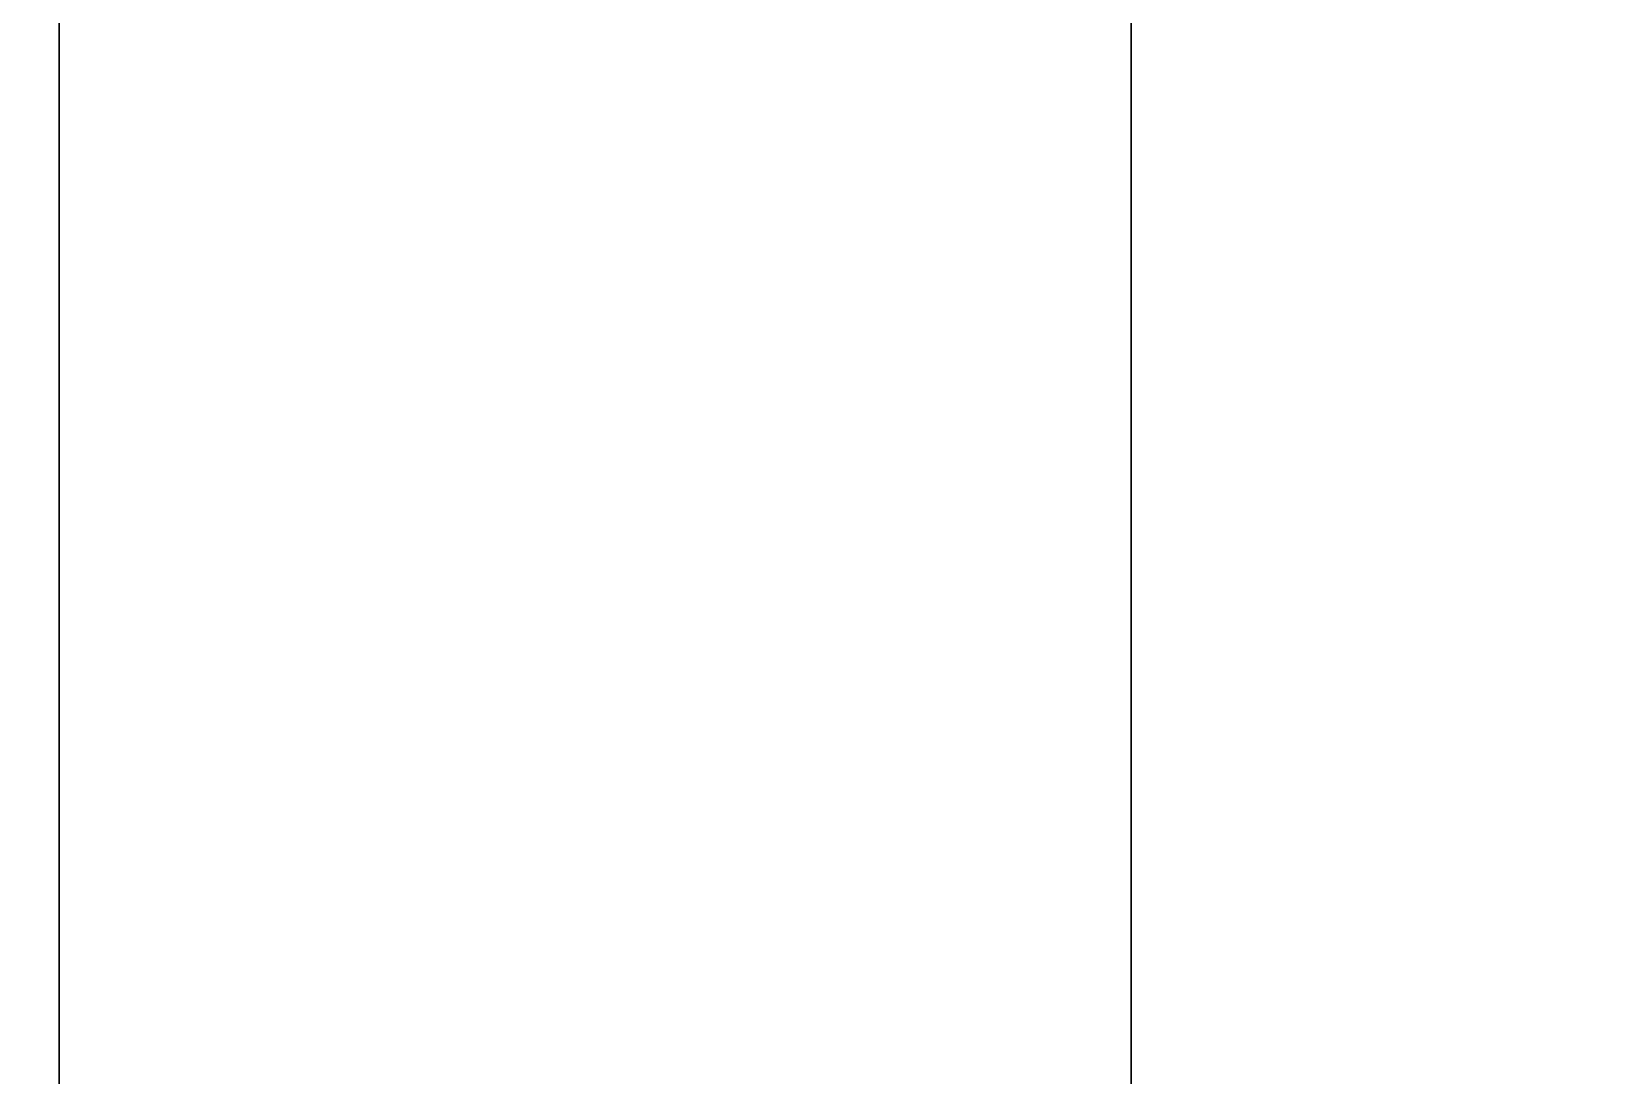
# Model space of a CAD drawing. Extents: x -150 to 2334, y -150 to 2984.
# Drawn here: x 1633.53 to 1659.9, y 794.09 to 811.61 of the extents above; entities that cross this region are included whole.
import ezdxf

# ---------------------------------------------------------------- set-up
doc = ezdxf.new("R2010")
doc.units = 0
for name, color, linetype in [('LAYER0', 7, 'CONTINUOUS'), ('LAYER142', 7, 'CONTINUOUS'), ('LAYER159', 7, 'CONTINUOUS'), ('LAYER277', 7, 'CONTINUOUS'), ('LAYER284', 7, 'CONTINUOUS'), ('LAYER310', 7, 'CONTINUOUS')]:
    doc.layers.add(name, color=color, linetype=linetype)

msp = doc.modelspace()

# ---------------------------------------------------------------- linework, layer by layer
at = {"layer": 'LAYER0', "invisible_edges": 1}
for points in [[(2334, 2984, -5), (-150, -150, -5), (-150, 2984, -5), (2334, 2984, -5)], [(-150, -150, -5), (2334, 2984, -5), (2334, -150, -5), (-150, -150, -5)], [(2334, -150), (-150, 2984), (-150, -150), (2334, -150)], [(-150, 2984), (2334, -150), (2334, 2984), (-150, 2984)]]:
    msp.add_3dface(points, dxfattribs=at)
at = {"layer": 'LAYER142', "invisible_edges": 1}
for points in [[(2139.4, 1489.128, 1184), (1614, 776.4584, 1184), (2139.4, 776.4584, 1184), (2139.4, 1489.128, 1184)], [(1614, 776.4584, 1184), (2139.4, 1489.128, 1184), (1614, 1489.128, 1184), (1614, 776.4584, 1184)], [(1614, 1489.128, 1166), (2139.4, 776.4584, 1166), (1614, 776.4584, 1166), (1614, 1489.128, 1166)], [(2139.4, 776.4584, 1166), (1614, 1489.128, 1166), (2139.4, 1489.128, 1166), (2139.4, 776.4584, 1166)]]:
    msp.add_3dface(points, dxfattribs=at)
at = {"layer": 'LAYER159', "invisible_edges": 1}
for points in [[(2139.4, 1489.128, 1578), (1614, 776.4584, 1578), (2139.4, 776.4584, 1578), (2139.4, 1489.128, 1578)], [(1614, 776.4584, 1578), (2139.4, 1489.128, 1578), (1614, 1489.128, 1578), (1614, 776.4584, 1578)], [(1614, 1489.128, 1560), (2139.4, 776.4584, 1560), (1614, 776.4584, 1560), (1614, 1489.128, 1560)], [(2139.4, 776.4584, 1560), (1614, 1489.128, 1560), (2139.4, 1489.128, 1560), (2139.4, 776.4584, 1560)]]:
    msp.add_3dface(points, dxfattribs=at)
at = {"layer": 'LAYER277', "invisible_edges": 1}
for points in [[(2164, 776.455, 80), (1614, 1489.125, 80), (2164, 1489.125, 80), (2164, 776.455, 80)], [(1614, 1489.125, 80), (2164, 776.455, 80), (1614, 776.455, 80), (1614, 1489.125, 80)], [(1614, 776.455, 98), (2164, 1489.125, 98), (1614, 1489.125, 98), (1614, 776.455, 98)], [(2164, 1489.125, 98), (1614, 776.455, 98), (2164, 776.455, 98), (2164, 1489.125, 98)]]:
    msp.add_3dface(points, dxfattribs=at)
at = {"layer": 'LAYER284', "invisible_edges": 1}
for points in [[(1634, 776.455), (1652, 1489.125), (1652, 776.455), (1634, 776.455)], [(1652, 1489.125), (1634, 776.455), (1634, 1489.125), (1652, 1489.125)], [(1634, 1489.125, 80), (1652, 776.455, 80), (1652, 1489.125, 80), (1634, 1489.125, 80)], [(1652, 776.455, 80), (1634, 1489.125, 80), (1634, 776.455, 80), (1652, 776.455, 80)], [(1634, 776.455), (1634, 1489.125, 80), (1634, 1489.125), (1634, 776.455)], [(1634, 1489.125, 80), (1634, 776.455), (1634, 776.455, 80), (1634, 1489.125, 80)], [(1652, 776.455, 80), (1652, 1489.125), (1652, 1489.125, 80), (1652, 776.455, 80)], [(1652, 1489.125), (1652, 776.455, 80), (1652, 776.455), (1652, 1489.125)]]:
    msp.add_3dface(points, dxfattribs=at)
at = {"layer": 'LAYER310', "invisible_edges": 1}
for points in [[(2164, 1489.125, 2349), (1614, 776.455, 2349), (2164, 776.455, 2349), (2164, 1489.125, 2349)], [(1614, 776.455, 2349), (2164, 1489.125, 2349), (1614, 1489.125, 2349), (1614, 776.455, 2349)], [(1614, 1489.125, 2331), (2164, 776.455, 2331), (1614, 776.455, 2331), (1614, 1489.125, 2331)], [(2164, 776.455, 2331), (1614, 1489.125, 2331), (2164, 1489.125, 2331), (2164, 776.455, 2331)]]:
    msp.add_3dface(points, dxfattribs=at)

doc.saveas('drawing.dxf')
